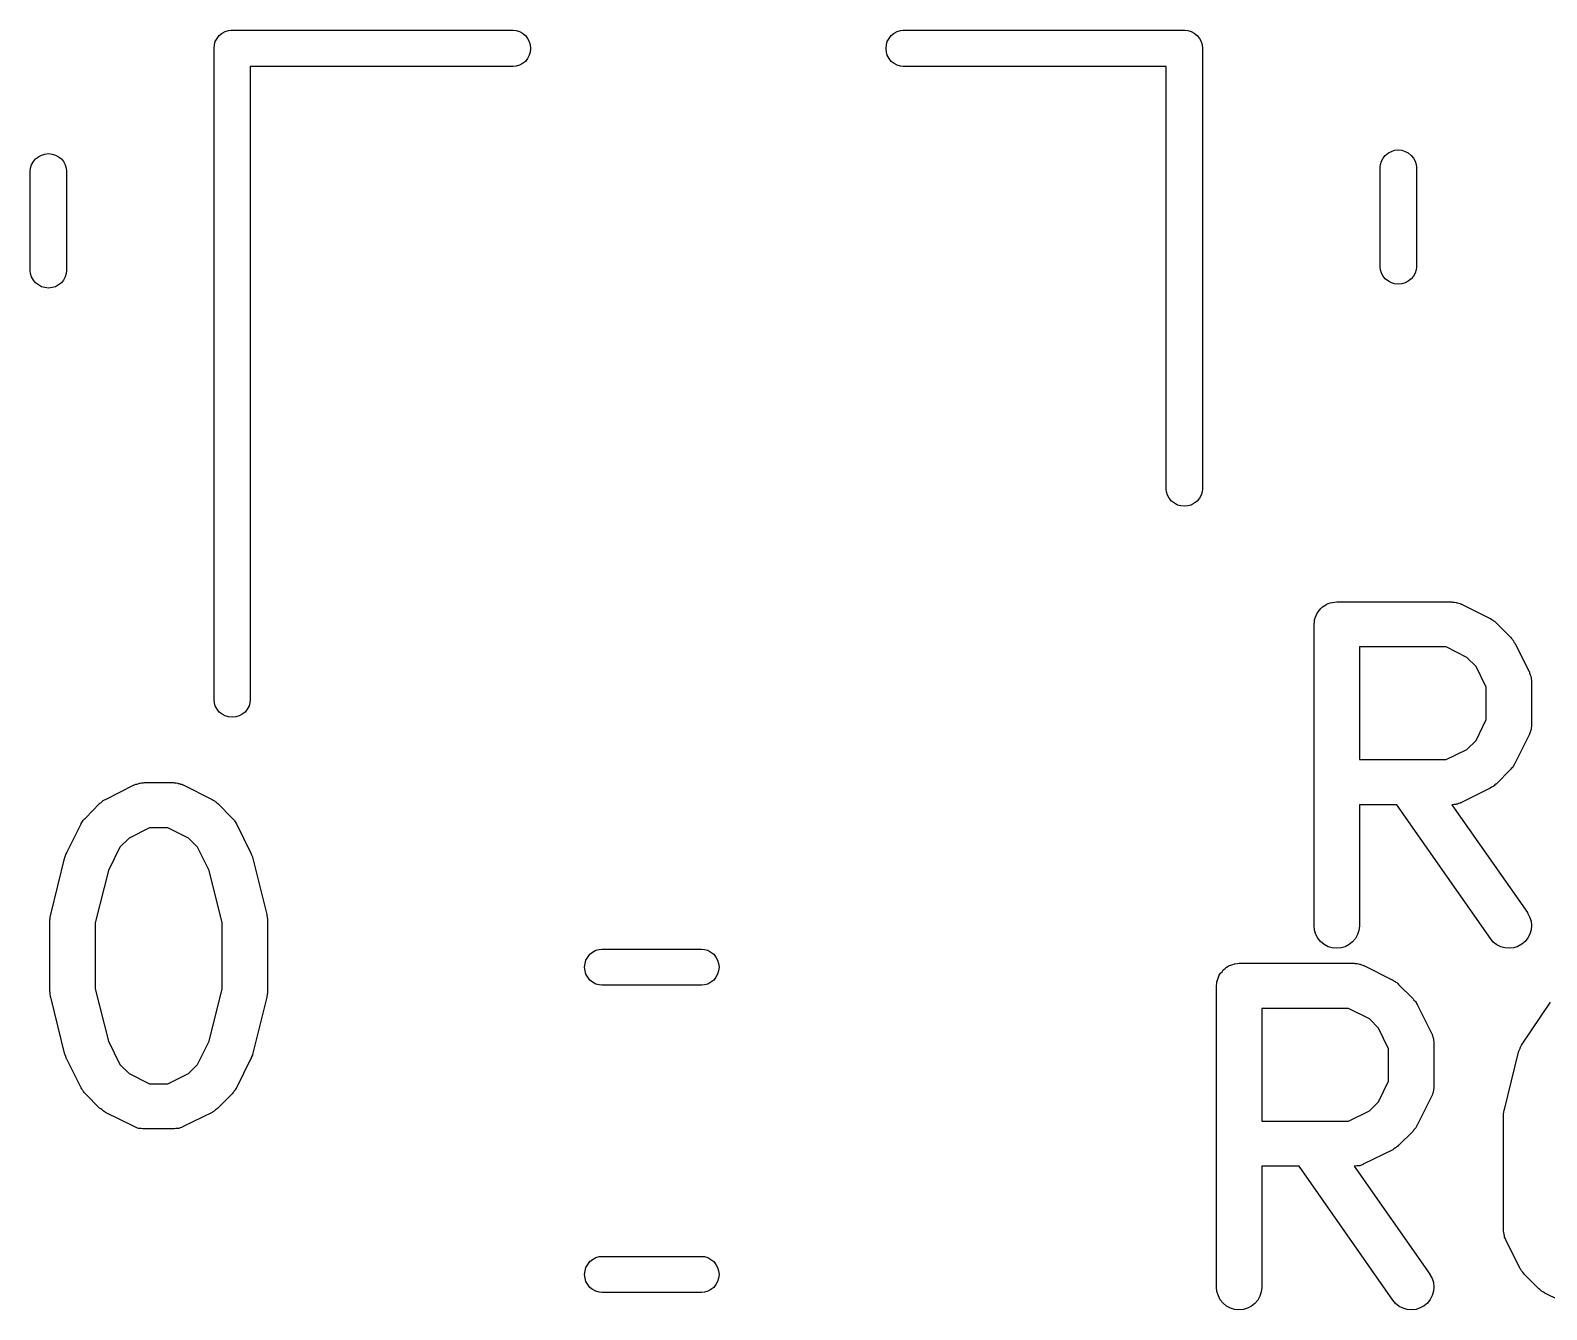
# Model space of a CAD drawing. Extents: x -2 to 178, y -114 to 6.
# Drawn here: x 165.85 to 170.88, y -113.83 to -109.58 of the extents above; entities that cross this region are included whole.
import ezdxf

# ---------------------------------------------------------------- set-up
doc = ezdxf.new("R2010")
doc.units = 0
doc.header["$MEASUREMENT"] = 0
doc.layers.add('BLACK', color=7, linetype='CONTINUOUS')

msp = doc.modelspace()

# ---------------------------------------------------------------- linework, layer by layer
at = {"layer": 'BLACK', "linetype": 'CONTINUOUS'}
for p, q in [((166.464, -109.617), (166.47, -109.607)), ((166.47, -109.607), (166.477, -109.597)), ((166.477, -109.597), (166.487, -109.59)), ((166.487, -109.59), (166.497, -109.584)), ((166.497, -109.584), (166.508, -109.581)), ((166.508, -109.581), (166.517, -109.58)), ((166.517, -109.58), (166.52, -109.58)), ((166.52, -109.58), (166.523, -109.58)), ((166.523, -109.58), (167.453, -109.58)), ((167.453, -109.58), (167.462, -109.581)), ((167.462, -109.581), (167.473, -109.584)), ((167.473, -109.584), (167.483, -109.59)), ((167.483, -109.59), (167.493, -109.597)), ((167.493, -109.597), (167.5, -109.607)), ((167.5, -109.607), (167.506, -109.617)), ((168.694, -109.617), (168.7, -109.607)), ((168.7, -109.607), (168.707, -109.597)), ((168.707, -109.597), (168.717, -109.59)), ((168.717, -109.59), (168.727, -109.584)), ((168.727, -109.584), (168.738, -109.581)), ((168.738, -109.581), (168.747, -109.58)), ((168.747, -109.58), (169.677, -109.58)), ((169.677, -109.58), (169.68, -109.58)), ((169.68, -109.58), (169.683, -109.58)), ((169.683, -109.58), (169.683, -109.58)), ((169.683, -109.58), (169.692, -109.581)), ((169.692, -109.581), (169.703, -109.584)), ((169.703, -109.584), (169.713, -109.59)), ((169.713, -109.59), (169.723, -109.597)), ((169.723, -109.597), (169.73, -109.607)), ((169.73, -109.607), (169.736, -109.617)), ((166.46, -109.64), (166.461, -109.628)), ((166.46, -109.643), (166.46, -109.64)), ((166.46, -111.803), (166.46, -109.643)), ((166.461, -109.628), (166.464, -109.617)), ((167.506, -109.617), (167.509, -109.628)), ((167.509, -109.652), (167.506, -109.663)), ((167.509, -109.628), (167.51, -109.64)), ((167.51, -109.64), (167.509, -109.652)), ((168.69, -109.64), (168.691, -109.628)), ((168.691, -109.652), (168.69, -109.64)), ((168.691, -109.628), (168.694, -109.617)), ((168.694, -109.663), (168.691, -109.652)), ((169.736, -109.617), (169.739, -109.628)), ((169.739, -109.628), (169.74, -109.64)), ((169.74, -109.64), (169.74, -109.643)), ((169.74, -109.643), (169.74, -111.103)), ((167.453, -109.7), (166.58, -109.7)), ((166.58, -109.7), (166.58, -111.803)), ((167.462, -109.699), (167.453, -109.7)), ((167.473, -109.696), (167.462, -109.699)), ((167.483, -109.69), (167.473, -109.696)), ((167.493, -109.683), (167.483, -109.69)), ((167.5, -109.673), (167.493, -109.683)), ((167.506, -109.663), (167.5, -109.673)), ((168.7, -109.673), (168.694, -109.663)), ((168.707, -109.683), (168.7, -109.673)), ((168.717, -109.69), (168.707, -109.683)), ((168.727, -109.696), (168.717, -109.69)), ((168.738, -109.699), (168.727, -109.696)), ((168.747, -109.7), (168.738, -109.699)), ((169.62, -109.7), (168.747, -109.7)), ((169.62, -111.103), (169.62, -109.7)), ((165.86, -110.016), (165.867, -110.007)), ((165.867, -110.007), (165.877, -110)), ((165.877, -110), (165.887, -109.994)), ((165.887, -109.994), (165.898, -109.991)), ((165.898, -109.991), (165.91, -109.989)), ((165.91, -109.989), (165.922, -109.991)), ((165.922, -109.991), (165.933, -109.994)), ((165.933, -109.994), (165.943, -110)), ((165.943, -110), (165.953, -110.007)), ((165.953, -110.007), (165.96, -110.016)), ((170.334, -110.014), (170.34, -110.004)), ((170.34, -110.004), (170.347, -109.995)), ((170.347, -109.995), (170.357, -109.987)), ((170.357, -109.987), (170.367, -109.982)), ((170.367, -109.982), (170.378, -109.978)), ((170.378, -109.978), (170.39, -109.977)), ((170.39, -109.977), (170.402, -109.978)), ((170.402, -109.978), (170.413, -109.982)), ((170.413, -109.982), (170.423, -109.987)), ((170.423, -109.987), (170.433, -109.995)), ((170.433, -109.995), (170.44, -110.004)), ((170.44, -110.004), (170.446, -110.014)), ((165.85, -110.047), (165.851, -110.038)), ((165.85, -110.378), (165.85, -110.047)), ((165.851, -110.038), (165.854, -110.027)), ((165.854, -110.027), (165.86, -110.016)), ((165.96, -110.016), (165.966, -110.027)), ((165.966, -110.027), (165.969, -110.038)), ((165.969, -110.038), (165.97, -110.047)), ((165.97, -110.047), (165.97, -110.378)), ((170.33, -110.034), (170.331, -110.025)), ((170.33, -110.366), (170.33, -110.034)), ((170.331, -110.025), (170.334, -110.014)), ((170.446, -110.014), (170.449, -110.025)), ((170.449, -110.025), (170.45, -110.034)), ((170.45, -110.034), (170.45, -110.366)), ((165.851, -110.387), (165.85, -110.378)), ((165.854, -110.398), (165.851, -110.387)), ((165.86, -110.409), (165.854, -110.398)), ((165.867, -110.418), (165.86, -110.409)), ((165.96, -110.409), (165.953, -110.418)), ((165.966, -110.398), (165.96, -110.409)), ((165.969, -110.387), (165.966, -110.398)), ((165.97, -110.378), (165.969, -110.387)), ((170.331, -110.375), (170.33, -110.366)), ((170.334, -110.386), (170.331, -110.375)), ((170.34, -110.396), (170.334, -110.386)), ((170.347, -110.405), (170.34, -110.396)), ((170.357, -110.413), (170.347, -110.405)), ((170.367, -110.418), (170.357, -110.413)), ((170.423, -110.413), (170.413, -110.418)), ((170.433, -110.405), (170.423, -110.413)), ((170.44, -110.396), (170.433, -110.405)), ((170.446, -110.386), (170.44, -110.396)), ((170.449, -110.375), (170.446, -110.386)), ((170.45, -110.366), (170.449, -110.375)), ((165.877, -110.425), (165.867, -110.418)), ((165.887, -110.431), (165.877, -110.425)), ((165.898, -110.434), (165.887, -110.431)), ((165.91, -110.436), (165.898, -110.434)), ((165.922, -110.434), (165.91, -110.436)), ((165.933, -110.431), (165.922, -110.434)), ((165.943, -110.425), (165.933, -110.431)), ((165.953, -110.418), (165.943, -110.425)), ((170.378, -110.422), (170.367, -110.418)), ((170.39, -110.423), (170.378, -110.422)), ((170.402, -110.422), (170.39, -110.423)), ((170.413, -110.418), (170.402, -110.422)), ((169.621, -111.112), (169.62, -111.103)), ((169.624, -111.123), (169.621, -111.112)), ((169.739, -111.112), (169.736, -111.123)), ((169.74, -111.103), (169.739, -111.112)), ((169.63, -111.133), (169.624, -111.123)), ((169.637, -111.143), (169.63, -111.133)), ((169.647, -111.15), (169.637, -111.143)), ((169.657, -111.156), (169.647, -111.15)), ((169.668, -111.159), (169.657, -111.156)), ((169.68, -111.16), (169.668, -111.159)), ((169.692, -111.159), (169.68, -111.16)), ((169.703, -111.156), (169.692, -111.159)), ((169.713, -111.15), (169.703, -111.156)), ((169.723, -111.143), (169.713, -111.15)), ((169.73, -111.133), (169.723, -111.143)), ((169.736, -111.123), (169.73, -111.133)), ((170.117, -111.523), (170.12, -111.517)), ((170.12, -111.517), (170.124, -111.51)), ((170.124, -111.51), (170.128, -111.505)), ((170.124, -111.51), (170.124, -111.51)), ((170.124, -111.51), (170.124, -111.51)), ((170.128, -111.505), (170.133, -111.499)), ((170.133, -111.499), (170.139, -111.494)), ((170.133, -111.499), (170.133, -111.499)), ((170.133, -111.499), (170.133, -111.499)), ((170.139, -111.494), (170.144, -111.49)), ((170.144, -111.49), (170.144, -111.49)), ((170.144, -111.49), (170.145, -111.49)), ((170.145, -111.49), (170.151, -111.486)), ((170.151, -111.486), (170.157, -111.483)), ((170.157, -111.483), (170.157, -111.483)), ((170.157, -111.483), (170.158, -111.483)), ((170.158, -111.483), (170.164, -111.481)), ((170.164, -111.481), (170.171, -111.479)), ((170.171, -111.479), (170.171, -111.479)), ((170.171, -111.479), (170.172, -111.479)), ((170.172, -111.479), (170.179, -111.478)), ((170.179, -111.478), (170.186, -111.477)), ((170.186, -111.477), (170.567, -111.477)), ((170.567, -111.477), (170.568, -111.477)), ((170.568, -111.477), (170.57, -111.478)), ((170.57, -111.478), (170.572, -111.478)), ((170.572, -111.478), (170.577, -111.478)), ((170.577, -111.478), (170.582, -111.479)), ((170.582, -111.479), (170.584, -111.48)), ((170.584, -111.48), (170.587, -111.48)), ((170.587, -111.48), (170.591, -111.482)), ((170.591, -111.482), (170.596, -111.483)), ((170.596, -111.483), (170.598, -111.485)), ((170.598, -111.485), (170.6, -111.485)), ((170.6, -111.485), (170.695, -111.533)), ((170.111, -111.551), (170.112, -111.544)), ((170.111, -111.552), (170.111, -111.551)), ((170.111, -112.552), (170.111, -111.552)), ((170.111, -111.552), (170.111, -111.552)), ((170.111, -111.552), (170.111, -111.552)), ((170.111, -111.552), (170.111, -111.552)), ((170.112, -111.537), (170.114, -111.53)), ((170.112, -111.544), (170.112, -111.537)), ((170.112, -111.537), (170.112, -111.537)), ((170.112, -111.537), (170.112, -111.537)), ((170.114, -111.53), (170.117, -111.523)), ((170.117, -111.523), (170.117, -111.523)), ((170.117, -111.523), (170.117, -111.523)), ((170.695, -111.533), (170.696, -111.533)), ((170.696, -111.533), (170.7, -111.536)), ((170.7, -111.536), (170.704, -111.538)), ((170.704, -111.538), (170.706, -111.54)), ((170.706, -111.54), (170.709, -111.541)), ((170.709, -111.541), (170.712, -111.544)), ((170.712, -111.544), (170.715, -111.547)), ((170.715, -111.547), (170.763, -111.595)), ((170.763, -111.595), (170.763, -111.595)), ((170.763, -111.595), (170.766, -111.599)), ((170.766, -111.599), (170.769, -111.602)), ((170.769, -111.602), (170.77, -111.604)), ((170.77, -111.604), (170.772, -111.607)), ((170.772, -111.607), (170.774, -111.611)), ((170.774, -111.611), (170.777, -111.614)), ((170.777, -111.614), (170.824, -111.709)), ((170.261, -111.627), (170.261, -112.001)), ((170.549, -111.627), (170.261, -111.627)), ((170.617, -111.662), (170.549, -111.627)), ((170.648, -111.692), (170.617, -111.662)), ((170.682, -111.761), (170.648, -111.692)), ((170.824, -111.709), (170.825, -111.71)), ((170.825, -111.71), (170.825, -111.712)), ((170.825, -111.712), (170.826, -111.714)), ((170.826, -111.714), (170.828, -111.719)), ((170.828, -111.719), (170.83, -111.724)), ((170.682, -111.868), (170.682, -111.761)), ((170.83, -111.724), (170.83, -111.726)), ((170.83, -111.726), (170.831, -111.728)), ((170.831, -111.728), (170.831, -111.733)), ((170.831, -111.733), (170.832, -111.738)), ((170.832, -111.738), (170.832, -111.741)), ((170.832, -111.741), (170.832, -111.743)), ((170.832, -111.743), (170.832, -111.886)), ((166.461, -111.812), (166.46, -111.803)), ((166.464, -111.823), (166.461, -111.812)), ((166.579, -111.812), (166.576, -111.823)), ((166.58, -111.803), (166.579, -111.812)), ((166.47, -111.833), (166.464, -111.823)), ((166.477, -111.843), (166.47, -111.833)), ((166.487, -111.85), (166.477, -111.843)), ((166.497, -111.856), (166.487, -111.85)), ((166.508, -111.859), (166.497, -111.856)), ((166.52, -111.86), (166.508, -111.859)), ((166.532, -111.859), (166.52, -111.86)), ((166.543, -111.856), (166.532, -111.859)), ((166.553, -111.85), (166.543, -111.856)), ((166.563, -111.843), (166.553, -111.85)), ((166.57, -111.833), (166.563, -111.843)), ((166.576, -111.823), (166.57, -111.833)), ((170.648, -111.937), (170.682, -111.868)), ((170.824, -111.919), (170.777, -112.014)), ((170.825, -111.917), (170.824, -111.919)), ((170.826, -111.915), (170.825, -111.917)), ((170.828, -111.91), (170.826, -111.915)), ((170.829, -111.906), (170.828, -111.91)), ((170.83, -111.903), (170.829, -111.906)), ((170.831, -111.901), (170.83, -111.903)), ((170.832, -111.891), (170.831, -111.896)), ((170.831, -111.896), (170.831, -111.901)), ((170.832, -111.886), (170.832, -111.887)), ((170.832, -111.887), (170.832, -111.889)), ((170.832, -111.889), (170.832, -111.891)), ((170.549, -112.001), (170.617, -111.967)), ((170.617, -111.967), (170.648, -111.937)), ((170.261, -112.001), (170.549, -112.001)), ((170.772, -112.023), (170.77, -112.025)), ((170.774, -112.019), (170.772, -112.023)), ((170.776, -112.015), (170.774, -112.019)), ((170.777, -112.014), (170.776, -112.015)), ((170.763, -112.034), (170.715, -112.082)), ((170.765, -112.031), (170.763, -112.034)), ((170.768, -112.028), (170.765, -112.031)), ((170.77, -112.025), (170.768, -112.028)), ((166.1, -112.133), (166.195, -112.085)), ((166.195, -112.085), (166.196, -112.085)), ((166.196, -112.085), (166.198, -112.084)), ((166.198, -112.084), (166.2, -112.083)), ((166.2, -112.083), (166.205, -112.082)), ((166.205, -112.082), (166.21, -112.08)), ((166.21, -112.08), (166.212, -112.079)), ((166.212, -112.079), (166.214, -112.079)), ((166.214, -112.079), (166.219, -112.078)), ((166.219, -112.078), (166.224, -112.078)), ((166.224, -112.078), (166.226, -112.078)), ((166.226, -112.078), (166.229, -112.077)), ((166.229, -112.077), (166.324, -112.077)), ((166.324, -112.077), (166.325, -112.077)), ((166.325, -112.077), (166.327, -112.078)), ((166.327, -112.078), (166.329, -112.078)), ((166.329, -112.078), (166.334, -112.078)), ((166.334, -112.078), (166.339, -112.079)), ((166.339, -112.079), (166.341, -112.08)), ((166.341, -112.08), (166.344, -112.08)), ((166.344, -112.08), (166.348, -112.082)), ((166.348, -112.082), (166.353, -112.083)), ((166.353, -112.083), (166.355, -112.085)), ((166.355, -112.085), (166.357, -112.085)), ((166.357, -112.085), (166.453, -112.133)), ((170.695, -112.096), (170.6, -112.143)), ((170.699, -112.093), (170.695, -112.096)), ((170.703, -112.091), (170.699, -112.093)), ((170.705, -112.09), (170.703, -112.091)), ((170.708, -112.088), (170.705, -112.09)), ((170.711, -112.085), (170.708, -112.088)), ((170.714, -112.082), (170.711, -112.085)), ((170.715, -112.082), (170.714, -112.082)), ((166.033, -112.195), (166.08, -112.147)), ((166.08, -112.147), (166.081, -112.146)), ((166.081, -112.146), (166.084, -112.144)), ((166.084, -112.144), (166.087, -112.141)), ((166.087, -112.141), (166.09, -112.139)), ((166.09, -112.139), (166.092, -112.137)), ((166.092, -112.137), (166.096, -112.135)), ((166.096, -112.135), (166.1, -112.133)), ((166.453, -112.133), (166.454, -112.133)), ((166.454, -112.133), (166.457, -112.136)), ((166.457, -112.136), (166.461, -112.138)), ((166.461, -112.138), (166.463, -112.14)), ((166.463, -112.14), (166.466, -112.141)), ((166.466, -112.141), (166.469, -112.144)), ((166.469, -112.144), (166.472, -112.147)), ((166.472, -112.147), (166.52, -112.195)), ((170.385, -112.151), (170.261, -112.151)), ((170.261, -112.151), (170.261, -112.552)), ((170.696, -112.595), (170.385, -112.151)), ((170.569, -112.151), (170.568, -112.151)), ((170.568, -112.151), (170.819, -112.509)), ((170.571, -112.151), (170.569, -112.151)), ((170.576, -112.15), (170.571, -112.151)), ((170.581, -112.15), (170.576, -112.15)), ((170.583, -112.149), (170.581, -112.15)), ((170.586, -112.149), (170.583, -112.149)), ((170.59, -112.147), (170.586, -112.149)), ((170.595, -112.146), (170.59, -112.147)), ((170.597, -112.144), (170.595, -112.146)), ((170.599, -112.144), (170.597, -112.144)), ((170.6, -112.143), (170.599, -112.144)), ((165.971, -112.309), (166.019, -112.214)), ((166.019, -112.213), (166.021, -112.21)), ((166.019, -112.214), (166.019, -112.213)), ((166.021, -112.21), (166.023, -112.206)), ((166.023, -112.206), (166.025, -112.203)), ((166.025, -112.203), (166.027, -112.201)), ((166.027, -112.201), (166.03, -112.198)), ((166.03, -112.198), (166.033, -112.195)), ((166.52, -112.195), (166.52, -112.195)), ((166.52, -112.195), (166.523, -112.199)), ((166.523, -112.199), (166.526, -112.202)), ((166.526, -112.202), (166.528, -112.204)), ((166.528, -112.204), (166.53, -112.207)), ((166.53, -112.207), (166.532, -112.211)), ((166.532, -112.211), (166.534, -112.214)), ((166.534, -112.214), (166.581, -112.309)), ((166.178, -112.262), (166.147, -112.292)), ((166.246, -112.227), (166.178, -112.262)), ((166.306, -112.227), (166.246, -112.227)), ((166.375, -112.262), (166.306, -112.227)), ((166.405, -112.292), (166.375, -112.262)), ((165.918, -112.515), (165.965, -112.325)), ((165.965, -112.325), (165.966, -112.324)), ((165.966, -112.323), (165.968, -112.316)), ((165.966, -112.324), (165.966, -112.323)), ((165.966, -112.323), (165.966, -112.323)), ((165.968, -112.316), (165.971, -112.31)), ((165.971, -112.31), (165.971, -112.309)), ((165.971, -112.31), (165.971, -112.31)), ((166.147, -112.292), (166.109, -112.369)), ((166.444, -112.369), (166.405, -112.292)), ((166.581, -112.309), (166.582, -112.31)), ((166.582, -112.31), (166.582, -112.311)), ((166.582, -112.311), (166.582, -112.311)), ((166.582, -112.311), (166.584, -112.317)), ((166.584, -112.317), (166.587, -112.324)), ((166.587, -112.324), (166.587, -112.324)), ((166.587, -112.324), (166.587, -112.325)), ((166.587, -112.325), (166.635, -112.515)), ((166.109, -112.369), (166.065, -112.543)), ((166.487, -112.543), (166.444, -112.369)), ((165.916, -112.524), (165.917, -112.518)), ((165.916, -112.53), (165.916, -112.524)), ((165.917, -112.518), (165.918, -112.516)), ((165.918, -112.516), (165.918, -112.515)), ((166.635, -112.515), (166.635, -112.516)), ((166.635, -112.516), (166.635, -112.517)), ((166.635, -112.517), (166.635, -112.519)), ((166.635, -112.519), (166.636, -112.525)), ((166.636, -112.525), (166.637, -112.531)), ((170.819, -112.509), (170.819, -112.51)), ((170.819, -112.51), (170.826, -112.523)), ((170.826, -112.523), (170.831, -112.537)), ((165.915, -112.532), (165.916, -112.531)), ((165.915, -112.533), (165.915, -112.532)), ((165.915, -112.771), (165.915, -112.533)), ((165.916, -112.531), (165.916, -112.53)), ((166.065, -112.543), (166.065, -112.762)), ((166.487, -112.762), (166.487, -112.543)), ((166.637, -112.531), (166.637, -112.532)), ((166.637, -112.532), (166.637, -112.533)), ((166.637, -112.533), (166.637, -112.771)), ((170.112, -112.567), (170.111, -112.552)), ((170.116, -112.581), (170.112, -112.567)), ((170.259, -112.568), (170.255, -112.582)), ((170.261, -112.553), (170.259, -112.568)), ((170.261, -112.552), (170.261, -112.553)), ((170.831, -112.566), (170.827, -112.58)), ((170.831, -112.537), (170.832, -112.552)), ((170.832, -112.552), (170.831, -112.566)), ((170.123, -112.594), (170.116, -112.581)), ((170.132, -112.605), (170.123, -112.594)), ((170.144, -112.615), (170.132, -112.605)), ((170.157, -112.622), (170.144, -112.615)), ((170.171, -112.626), (170.157, -112.622)), ((170.185, -112.627), (170.171, -112.626)), ((170.2, -112.626), (170.185, -112.627)), ((170.214, -112.622), (170.2, -112.626)), ((170.227, -112.615), (170.214, -112.622)), ((170.238, -112.606), (170.227, -112.615)), ((170.248, -112.595), (170.238, -112.606)), ((170.255, -112.582), (170.248, -112.595)), ((170.705, -112.607), (170.696, -112.595)), ((170.717, -112.616), (170.705, -112.607)), ((170.73, -112.622), (170.717, -112.616)), ((170.744, -112.626), (170.73, -112.622)), ((170.758, -112.627), (170.744, -112.626)), ((170.773, -112.626), (170.758, -112.627)), ((170.787, -112.621), (170.773, -112.626)), ((170.8, -112.614), (170.787, -112.621)), ((170.811, -112.605), (170.8, -112.614)), ((170.82, -112.593), (170.811, -112.605)), ((170.827, -112.58), (170.82, -112.593)), ((167.691, -112.678), (167.694, -112.667)), ((167.694, -112.667), (167.7, -112.657)), ((167.7, -112.657), (167.707, -112.647)), ((167.707, -112.647), (167.716, -112.64)), ((167.716, -112.64), (167.727, -112.634)), ((167.727, -112.634), (167.738, -112.631)), ((167.738, -112.631), (167.747, -112.63)), ((167.747, -112.63), (168.078, -112.63)), ((168.078, -112.63), (168.087, -112.631)), ((168.087, -112.631), (168.098, -112.634)), ((168.098, -112.634), (168.109, -112.64)), ((168.109, -112.64), (168.118, -112.647)), ((168.118, -112.647), (168.125, -112.657)), ((168.125, -112.657), (168.131, -112.667)), ((168.131, -112.667), (168.134, -112.678)), ((169.855, -112.678), (169.862, -112.677)), ((169.862, -112.677), (170.243, -112.677)), ((170.243, -112.677), (170.244, -112.677)), ((170.244, -112.677), (170.246, -112.678)), ((167.689, -112.69), (167.691, -112.678)), ((167.691, -112.702), (167.689, -112.69)), ((167.694, -112.713), (167.691, -112.702)), ((167.7, -112.723), (167.694, -112.713)), ((167.707, -112.733), (167.7, -112.723)), ((168.125, -112.723), (168.118, -112.733)), ((168.131, -112.713), (168.125, -112.723)), ((168.134, -112.702), (168.131, -112.713)), ((168.134, -112.678), (168.136, -112.69)), ((168.136, -112.69), (168.134, -112.702)), ((169.791, -112.73), (169.793, -112.723)), ((169.793, -112.723), (169.796, -112.717)), ((169.793, -112.723), (169.793, -112.723)), ((169.793, -112.723), (169.793, -112.723)), ((169.796, -112.717), (169.8, -112.71)), ((169.8, -112.71), (169.805, -112.705)), ((169.8, -112.71), (169.8, -112.71)), ((169.8, -112.71), (169.8, -112.71)), ((169.805, -112.705), (169.809, -112.699)), ((169.809, -112.699), (169.815, -112.694)), ((169.809, -112.699), (169.809, -112.699)), ((169.809, -112.699), (169.809, -112.699)), ((169.815, -112.694), (169.82, -112.69)), ((169.82, -112.69), (169.821, -112.69)), ((169.821, -112.69), (169.827, -112.686)), ((169.821, -112.69), (169.821, -112.69)), ((169.827, -112.686), (169.833, -112.683)), ((169.833, -112.683), (169.834, -112.683)), ((169.834, -112.683), (169.841, -112.681)), ((169.834, -112.683), (169.834, -112.683)), ((169.841, -112.681), (169.847, -112.679)), ((169.847, -112.679), (169.848, -112.679)), ((169.848, -112.679), (169.855, -112.678)), ((169.848, -112.679), (169.848, -112.679)), ((170.246, -112.678), (170.248, -112.678)), ((170.248, -112.678), (170.253, -112.678)), ((170.253, -112.678), (170.258, -112.679)), ((170.258, -112.679), (170.261, -112.68)), ((170.261, -112.68), (170.263, -112.68)), ((170.263, -112.68), (170.268, -112.682)), ((170.268, -112.682), (170.272, -112.683)), ((170.272, -112.683), (170.274, -112.685)), ((170.274, -112.685), (170.276, -112.685)), ((170.276, -112.685), (170.372, -112.733)), ((165.916, -112.773), (165.915, -112.771)), ((165.916, -112.774), (165.916, -112.773)), ((165.916, -112.78), (165.916, -112.774)), ((166.065, -112.762), (166.109, -112.936)), ((166.444, -112.936), (166.487, -112.762)), ((166.637, -112.775), (166.636, -112.781)), ((166.637, -112.771), (166.637, -112.772)), ((166.637, -112.772), (166.637, -112.774)), ((166.637, -112.774), (166.637, -112.775)), ((167.716, -112.74), (167.707, -112.733)), ((167.727, -112.746), (167.716, -112.74)), ((167.738, -112.749), (167.727, -112.746)), ((167.747, -112.75), (167.738, -112.749)), ((168.078, -112.75), (167.747, -112.75)), ((168.087, -112.749), (168.078, -112.75)), ((168.098, -112.746), (168.087, -112.749)), ((168.109, -112.74), (168.098, -112.746)), ((168.118, -112.733), (168.109, -112.74)), ((169.787, -112.751), (169.788, -112.744)), ((169.787, -112.752), (169.787, -112.751)), ((169.787, -113.752), (169.787, -112.752)), ((169.787, -112.752), (169.787, -112.752)), ((169.787, -112.752), (169.787, -112.752)), ((169.787, -112.752), (169.787, -112.752)), ((169.788, -112.744), (169.788, -112.737)), ((169.788, -112.737), (169.789, -112.737)), ((169.789, -112.737), (169.791, -112.73)), ((169.789, -112.737), (169.789, -112.737)), ((170.372, -112.733), (170.373, -112.733)), ((170.373, -112.733), (170.376, -112.736)), ((170.376, -112.736), (170.38, -112.738)), ((170.38, -112.738), (170.382, -112.74)), ((170.382, -112.74), (170.385, -112.741)), ((170.385, -112.741), (170.388, -112.744)), ((170.388, -112.744), (170.391, -112.747)), ((170.391, -112.747), (170.439, -112.795)), ((165.917, -112.786), (165.916, -112.78)), ((165.917, -112.787), (165.917, -112.786)), ((165.917, -112.789), (165.917, -112.787)), ((165.918, -112.79), (165.917, -112.789)), ((165.965, -112.98), (165.918, -112.79)), ((166.635, -112.79), (166.587, -112.98)), ((166.636, -112.781), (166.635, -112.787)), ((166.635, -112.787), (166.635, -112.788)), ((166.635, -112.788), (166.635, -112.79)), ((169.937, -112.827), (169.937, -113.201)), ((170.225, -112.827), (169.937, -112.827)), ((170.294, -112.862), (170.225, -112.827)), ((170.439, -112.795), (170.439, -112.795)), ((170.439, -112.795), (170.442, -112.799)), ((170.442, -112.799), (170.445, -112.802)), ((170.445, -112.802), (170.447, -112.804)), ((170.447, -112.804), (170.449, -112.807)), ((170.449, -112.807), (170.451, -112.811)), ((170.451, -112.811), (170.453, -112.814)), ((170.453, -112.814), (170.5, -112.909)), ((170.799, -112.949), (170.895, -112.806)), ((170.324, -112.892), (170.294, -112.862)), ((170.358, -112.961), (170.324, -112.892)), ((170.5, -112.909), (170.501, -112.91)), ((170.501, -112.91), (170.502, -112.912)), ((170.502, -112.912), (170.503, -112.914)), ((170.503, -112.914), (170.504, -112.919)), ((170.504, -112.919), (170.506, -112.924)), ((170.506, -112.924), (170.506, -112.926)), ((170.506, -112.926), (170.507, -112.928)), ((170.507, -112.928), (170.507, -112.933)), ((166.109, -112.936), (166.147, -113.013)), ((166.405, -113.013), (166.444, -112.936)), ((170.358, -113.068), (170.358, -112.961)), ((170.507, -112.933), (170.508, -112.938)), ((170.508, -112.938), (170.508, -112.941)), ((170.508, -112.941), (170.508, -112.943)), ((170.508, -112.943), (170.508, -113.086)), ((170.742, -113.163), (170.789, -112.972)), ((170.789, -112.971), (170.791, -112.967)), ((170.789, -112.972), (170.789, -112.971)), ((170.791, -112.967), (170.793, -112.962)), ((170.793, -112.962), (170.794, -112.96)), ((170.794, -112.96), (170.795, -112.958)), ((170.795, -112.958), (170.797, -112.953)), ((170.797, -112.953), (170.799, -112.949)), ((165.966, -112.981), (165.965, -112.98)), ((165.965, -112.98), (165.965, -112.98)), ((165.968, -112.987), (165.966, -112.981)), ((165.97, -112.994), (165.968, -112.987)), ((165.971, -112.995), (165.97, -112.994)), ((165.97, -112.994), (165.97, -112.994)), ((166.019, -113.091), (165.971, -112.995)), ((165.971, -112.995), (165.971, -112.995)), ((166.147, -113.013), (166.178, -113.043)), ((166.375, -113.043), (166.405, -113.013)), ((166.581, -112.995), (166.534, -113.091)), ((166.582, -112.995), (166.581, -112.995)), ((166.581, -112.995), (166.581, -112.995)), ((166.584, -112.988), (166.582, -112.995)), ((166.587, -112.982), (166.584, -112.988)), ((166.587, -112.98), (166.587, -112.981)), ((166.587, -112.981), (166.587, -112.981)), ((166.587, -112.981), (166.587, -112.982)), ((166.178, -113.043), (166.246, -113.077)), ((166.246, -113.077), (166.306, -113.077)), ((166.306, -113.077), (166.375, -113.043)), ((170.324, -113.137), (170.358, -113.068)), ((166.021, -113.094), (166.019, -113.091)), ((166.023, -113.098), (166.021, -113.094)), ((166.025, -113.1), (166.023, -113.098)), ((166.026, -113.103), (166.025, -113.1)), ((166.029, -113.106), (166.026, -113.103)), ((166.032, -113.109), (166.029, -113.106)), ((166.033, -113.11), (166.032, -113.109)), ((166.08, -113.158), (166.033, -113.11)), ((166.52, -113.11), (166.472, -113.158)), ((166.522, -113.107), (166.52, -113.11)), ((166.525, -113.104), (166.522, -113.107)), ((166.527, -113.101), (166.525, -113.104)), ((166.529, -113.099), (166.527, -113.101)), ((166.531, -113.095), (166.529, -113.099)), ((166.533, -113.092), (166.531, -113.095)), ((166.534, -113.091), (166.533, -113.092)), ((170.5, -113.119), (170.453, -113.214)), ((170.501, -113.117), (170.5, -113.119)), ((170.502, -113.115), (170.501, -113.117)), ((170.504, -113.11), (170.502, -113.115)), ((170.506, -113.106), (170.504, -113.11)), ((170.507, -113.101), (170.506, -113.103)), ((170.506, -113.103), (170.506, -113.106)), ((170.508, -113.091), (170.507, -113.096)), ((170.507, -113.096), (170.507, -113.101)), ((170.508, -113.086), (170.508, -113.087)), ((170.508, -113.087), (170.508, -113.089)), ((170.508, -113.089), (170.508, -113.091)), ((166.084, -113.16), (166.08, -113.158)), ((166.087, -113.163), (166.084, -113.16)), ((166.089, -113.165), (166.087, -113.163)), ((166.092, -113.167), (166.089, -113.165)), ((166.095, -113.169), (166.092, -113.167)), ((166.099, -113.171), (166.095, -113.169)), ((166.1, -113.172), (166.099, -113.171)), ((166.195, -113.219), (166.1, -113.172)), ((166.453, -113.172), (166.357, -113.219)), ((166.456, -113.17), (166.453, -113.172)), ((166.46, -113.168), (166.456, -113.17)), ((166.462, -113.166), (166.46, -113.168)), ((166.465, -113.164), (166.462, -113.166)), ((166.468, -113.161), (166.465, -113.164)), ((166.471, -113.159), (166.468, -113.161)), ((166.472, -113.158), (166.471, -113.159)), ((170.225, -113.201), (170.294, -113.167)), ((170.294, -113.167), (170.324, -113.137)), ((170.739, -113.177), (170.74, -113.171)), ((170.739, -113.179), (170.739, -113.177)), ((170.739, -113.18), (170.739, -113.179)), ((170.739, -113.181), (170.739, -113.18)), ((170.74, -113.171), (170.741, -113.165)), ((170.741, -113.164), (170.742, -113.163)), ((170.741, -113.165), (170.741, -113.164)), ((166.197, -113.22), (166.195, -113.219)), ((166.199, -113.221), (166.197, -113.22)), ((166.204, -113.223), (166.199, -113.221)), ((166.209, -113.225), (166.204, -113.223)), ((166.211, -113.225), (166.209, -113.225)), ((166.213, -113.226), (166.211, -113.225)), ((166.218, -113.226), (166.213, -113.226)), ((166.223, -113.227), (166.218, -113.226)), ((166.225, -113.227), (166.223, -113.227)), ((166.228, -113.227), (166.225, -113.227)), ((166.229, -113.227), (166.228, -113.227)), ((166.324, -113.227), (166.229, -113.227)), ((166.326, -113.227), (166.324, -113.227)), ((166.328, -113.227), (166.326, -113.227)), ((166.333, -113.226), (166.328, -113.227)), ((166.338, -113.226), (166.333, -113.226)), ((166.34, -113.225), (166.338, -113.226)), ((166.343, -113.225), (166.34, -113.225)), ((166.347, -113.223), (166.343, -113.225)), ((166.352, -113.222), (166.347, -113.223)), ((166.354, -113.221), (166.352, -113.222)), ((166.356, -113.22), (166.354, -113.221)), ((166.357, -113.219), (166.356, -113.22)), ((169.937, -113.201), (170.225, -113.201)), ((170.441, -113.231), (170.439, -113.234)), ((170.444, -113.228), (170.441, -113.231)), ((170.446, -113.225), (170.444, -113.228)), ((170.448, -113.223), (170.446, -113.225)), ((170.45, -113.219), (170.448, -113.223)), ((170.452, -113.215), (170.45, -113.219)), ((170.453, -113.214), (170.452, -113.215)), ((170.739, -113.562), (170.739, -113.181)), ((170.439, -113.234), (170.391, -113.282)), ((170.372, -113.296), (170.276, -113.343)), ((170.375, -113.293), (170.372, -113.296)), ((170.379, -113.291), (170.375, -113.293)), ((170.381, -113.29), (170.379, -113.291)), ((170.384, -113.288), (170.381, -113.29)), ((170.387, -113.285), (170.384, -113.288)), ((170.39, -113.282), (170.387, -113.285)), ((170.391, -113.282), (170.39, -113.282)), ((170.061, -113.351), (169.937, -113.351)), ((169.937, -113.351), (169.937, -113.752)), ((170.372, -113.795), (170.061, -113.351)), ((170.245, -113.351), (170.244, -113.351)), ((170.244, -113.351), (170.495, -113.709)), ((170.247, -113.351), (170.245, -113.351)), ((170.252, -113.35), (170.247, -113.351)), ((170.257, -113.35), (170.252, -113.35)), ((170.26, -113.349), (170.257, -113.35)), ((170.262, -113.349), (170.26, -113.349)), ((170.267, -113.347), (170.262, -113.349)), ((170.271, -113.346), (170.267, -113.347)), ((170.273, -113.344), (170.271, -113.346)), ((170.275, -113.344), (170.273, -113.344)), ((170.276, -113.343), (170.275, -113.344)), ((170.739, -113.564), (170.739, -113.562)), ((170.739, -113.566), (170.739, -113.564)), ((170.74, -113.571), (170.739, -113.566)), ((170.741, -113.576), (170.74, -113.571)), ((170.741, -113.579), (170.741, -113.576)), ((170.742, -113.581), (170.741, -113.579)), ((170.743, -113.586), (170.742, -113.581)), ((170.745, -113.59), (170.743, -113.586)), ((170.746, -113.592), (170.745, -113.59)), ((170.747, -113.595), (170.746, -113.592)), ((170.795, -113.691), (170.747, -113.595)), ((170.747, -113.595), (170.747, -113.595)), ((167.694, -113.687), (167.7, -113.677)), ((167.7, -113.677), (167.707, -113.667)), ((167.707, -113.667), (167.716, -113.66)), ((167.716, -113.66), (167.727, -113.654)), ((167.727, -113.654), (167.738, -113.651)), ((167.738, -113.651), (167.747, -113.65)), ((167.747, -113.65), (168.078, -113.65)), ((168.078, -113.65), (168.087, -113.651)), ((168.087, -113.651), (168.098, -113.654)), ((168.098, -113.654), (168.109, -113.66)), ((168.109, -113.66), (168.118, -113.667)), ((168.118, -113.667), (168.125, -113.677)), ((168.125, -113.677), (168.131, -113.687)), ((167.689, -113.71), (167.691, -113.698)), ((167.691, -113.722), (167.689, -113.71)), ((167.691, -113.698), (167.694, -113.687)), ((167.694, -113.733), (167.691, -113.722)), ((167.7, -113.743), (167.694, -113.733)), ((168.131, -113.733), (168.125, -113.743)), ((168.131, -113.687), (168.134, -113.698)), ((168.134, -113.722), (168.131, -113.733)), ((168.134, -113.698), (168.136, -113.71)), ((168.136, -113.71), (168.134, -113.722)), ((170.495, -113.709), (170.495, -113.71)), ((170.495, -113.71), (170.502, -113.723)), ((170.502, -113.723), (170.507, -113.737)), ((170.797, -113.694), (170.795, -113.691)), ((170.799, -113.698), (170.797, -113.694)), ((170.801, -113.7), (170.799, -113.698)), ((170.803, -113.703), (170.801, -113.7)), ((170.806, -113.706), (170.803, -113.703)), ((170.808, -113.709), (170.806, -113.706)), ((170.809, -113.71), (170.808, -113.709)), ((170.856, -113.758), (170.809, -113.71)), ((167.707, -113.753), (167.7, -113.743)), ((167.716, -113.76), (167.707, -113.753)), ((167.727, -113.766), (167.716, -113.76)), ((167.738, -113.769), (167.727, -113.766)), ((167.747, -113.77), (167.738, -113.769)), ((168.078, -113.77), (167.747, -113.77)), ((168.087, -113.769), (168.078, -113.77)), ((168.098, -113.766), (168.087, -113.769)), ((168.109, -113.76), (168.098, -113.766)), ((168.118, -113.753), (168.109, -113.76)), ((168.125, -113.743), (168.118, -113.753)), ((169.788, -113.767), (169.787, -113.752)), ((169.793, -113.781), (169.788, -113.767)), ((169.799, -113.794), (169.793, -113.781)), ((169.931, -113.782), (169.924, -113.795)), ((169.935, -113.768), (169.931, -113.782)), ((169.937, -113.753), (169.935, -113.768)), ((169.937, -113.752), (169.937, -113.753)), ((170.503, -113.78), (170.496, -113.793)), ((170.507, -113.766), (170.503, -113.78)), ((170.507, -113.737), (170.508, -113.752)), ((170.508, -113.752), (170.507, -113.766)), ((170.86, -113.76), (170.856, -113.758)), ((170.863, -113.763), (170.86, -113.76)), ((170.865, -113.765), (170.863, -113.763)), ((170.868, -113.767), (170.865, -113.765)), ((170.872, -113.769), (170.868, -113.767)), ((170.875, -113.771), (170.872, -113.769)), ((170.876, -113.772), (170.875, -113.771)), ((170.971, -113.819), (170.876, -113.772)), ((169.809, -113.805), (169.799, -113.794)), ((169.82, -113.815), (169.809, -113.805)), ((169.833, -113.822), (169.82, -113.815)), ((169.847, -113.826), (169.833, -113.822)), ((169.861, -113.827), (169.847, -113.826)), ((169.876, -113.826), (169.861, -113.827)), ((169.89, -113.822), (169.876, -113.826)), ((169.903, -113.815), (169.89, -113.822)), ((169.914, -113.806), (169.903, -113.815)), ((169.924, -113.795), (169.914, -113.806)), ((170.381, -113.807), (170.372, -113.795)), ((170.393, -113.816), (170.381, -113.807)), ((170.406, -113.822), (170.393, -113.816)), ((170.42, -113.826), (170.406, -113.822)), ((170.435, -113.827), (170.42, -113.826)), ((170.449, -113.826), (170.435, -113.827)), ((170.463, -113.821), (170.449, -113.826)), ((170.476, -113.814), (170.463, -113.821)), ((170.487, -113.805), (170.476, -113.814)), ((170.496, -113.793), (170.487, -113.805))]:
    msp.add_line(p, q, dxfattribs=at)

doc.saveas('drawing.dxf')
